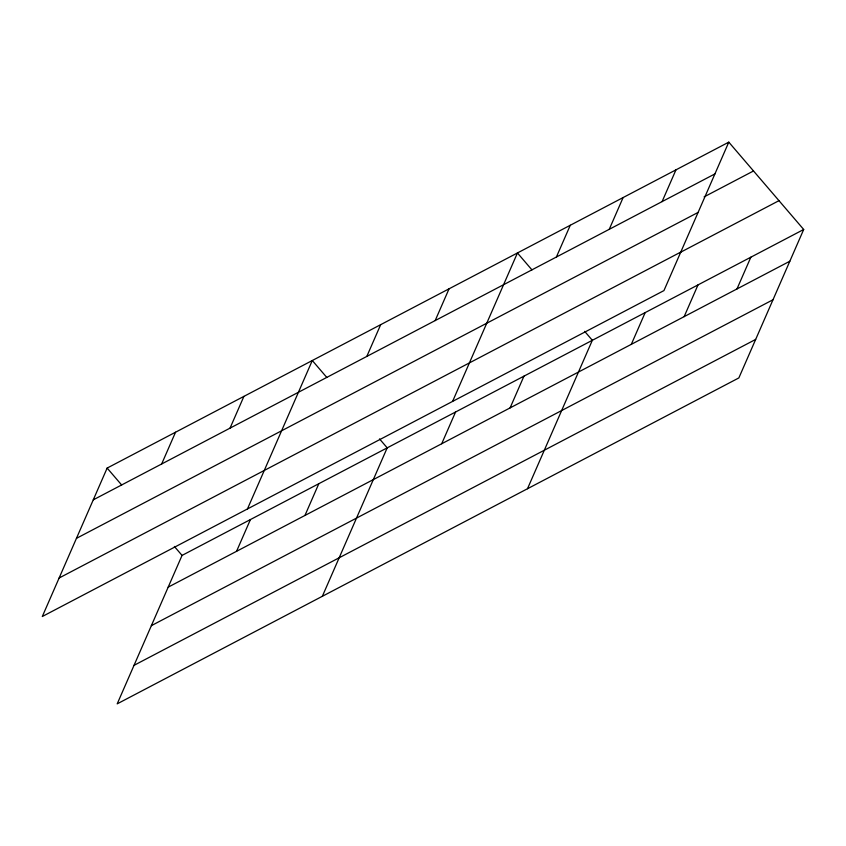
<?xml version="1.0" encoding="UTF-8"?>
<svg xmlns="http://www.w3.org/2000/svg" width="846" height="846" viewBox="0 0 846 846"><rect width="100%" height="100%" fill="white"/><g stroke="black" fill="none" stroke-linecap="round" stroke-linejoin="round"><path stroke-width="1.27" d="M728.797 142.149L107.146 468.081L42.3 616.512L663.951 290.59L728.797 142.149L803.7 229.488L738.854 377.919L117.203 703.851L182.049 555.41L803.7 229.488M161.66 463.978L175.534 432.232M230.038 428.129L243.912 396.372M247.444 508.964L312.29 360.523L326.789 377.422M236.552 551.317L250.427 519.56M366.804 356.43L380.679 324.674M304.941 515.468L318.815 483.711M435.182 320.571L449.057 288.814M322.347 596.293L387.193 447.851L379.526 438.915M452.589 401.406L517.445 252.965L531.933 269.863M441.697 443.759L455.571 412.002M556.404 257.015L570.278 225.258M510.085 407.909L523.96 376.153M609.247 229.319L623.121 197.562M527.492 488.734L592.337 340.304L584.671 331.357M662.09 201.612L675.965 169.856M631.306 344.354L645.181 312.597M684.15 316.647L698.024 284.891M736.982 288.941L750.857 257.184M93.282 499.838L714.923 173.906M704.126 196.864L753.522 170.966M76.457 538.342L698.109 212.409M59.125 578.008L680.776 252.087M680.195 252.457L778.986 200.661M168.174 587.166L789.826 261.234M151.349 625.67L773.001 299.748M134.017 665.347L755.668 339.415M107.146 468.081L121.644 484.97M174.382 546.463L182.049 555.41"/></g></svg>
